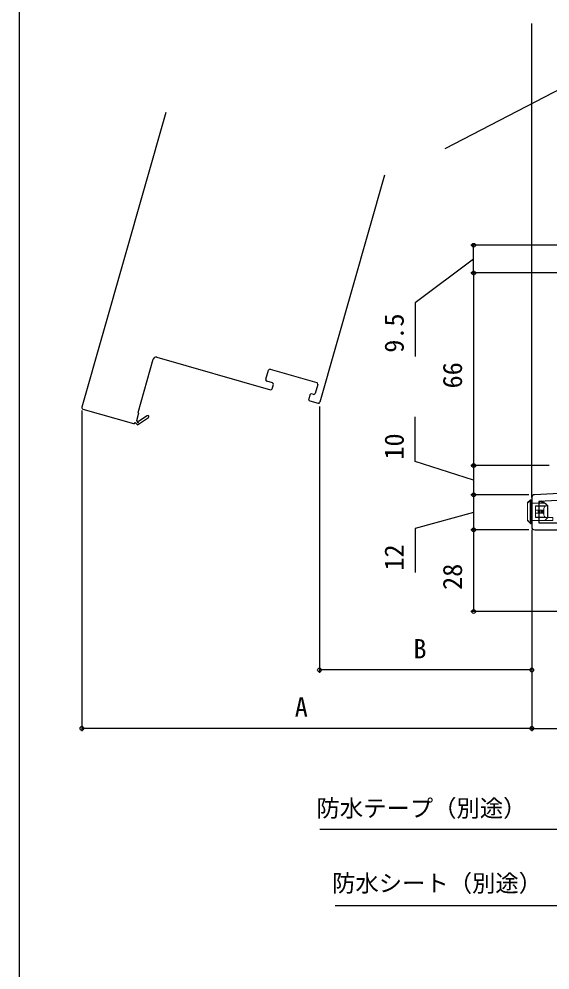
# Model space of a CAD drawing. Units: millimetres, scale not verified. Extents: x -525 to 525, y -783 to 778.
# Drawn here: x -525 to -342.9, y -95.5 to 230.3 of the extents above; entities that cross this region are included whole.
import ezdxf
from ezdxf.enums import TextEntityAlignment as Align

# ---------------------------------------------------------------- set-up
doc = ezdxf.new("R2010")
doc.units = ezdxf.units.MM
doc.header["$LTSCALE"] = 4
for name, color, linetype in [('0-3_YKK_11', 7, 'Continuous'), ('0-4_YKK_12', 2, 'Continuous'), ('0-7_YKK_D', 6, 'Continuous'), ('0-8_YKK_ZWAK', 7, 'Continuous')]:
    doc.layers.add(name, color=color, linetype=linetype)
doc.layers.add('0-5_YKK_13', color=4, linetype='Continuous', lineweight=18)
doc.styles.add('ＭＳ ゴシック', font='')
doc.styles.get('ＭＳ ゴシック').set_extended_font_data('MS Gothic')

msp = doc.modelspace()

# ---------------------------------------------------------------- linework, layer by layer
at = {"layer": '0-3_YKK_11'}
msp.add_line((-349.198, 66.351), (-349.198, 56.3), dxfattribs=at)
for points in [[(-348.198, 55.3), (-287.598, 55.3), (-287.598, 27.3), (-284.198, 27.3), (-284.198, 29.2), (-284.698, 29.7), (-285.198, 30.2), (-285.198, 55.3), (-234.198, 55.3), (-234.198, 56.8), (-221.698, 56.8), (-221.698, 55.3), (-219.198, 55.3), (-219.198, 59.3), (-234.198, 59.3), (-234.198, 111.3), (-235.998, 111.3), (-235.998, 109.3), (-260.698, 109.3), (-260.698, 106)], [(-314.482, 84.126), (-313.49, 78.5), (-318.298, 78.5), (-318.298, 83.856), (-317.755, 84.724), (-318.075, 85.3), (-320.698, 85.3), (-320.698, 68.794), (-348.25, 67.35)]]:
    msp.add_lwpolyline(points, dxfattribs=at)
msp.add_lwpolyline([(-320.698, 66.39), (-346.798, 65.022), (-346.798, 57.7), (-320.698, 57.7)], close=True, dxfattribs=at)
for centre, start, end in [((-348.198, 66.351), 93.00003, 180), ((-348.198, 56.3), 180.00001, 269.99999)]:
    msp.add_arc(centre, 1, start, end, dxfattribs=at)
at = {"layer": '0-4_YKK_12'}
for p, q in [((-349.198, 66.351), (-349.198, 228.8)), ((-378.917, 185.898), (-315.451, 218.936)), ((-474.672, 198.224), (-503.423, 97.29)), ((-399.656, 176.855), (-421.833, 99.003)), ((-477.751, 114.412), (-438.8, 103.317)), ((-440.383, 106.887), (-439.506, 109.964)), ((-438.888, 110.308), (-422.923, 105.76)), ((-438.115, 105.721), (-440.039, 106.269)), ((-438.182, 103.661), (-437.771, 105.103)), ((-422.579, 105.143), (-423.456, 102.065)), ((-425.269, 101.542), (-425.68, 100.099)), ((-424.074, 101.721), (-424.651, 101.886)), ((-425.336, 99.481), (-422.45, 98.659)), ((-503.08, 96.672), (-485.768, 91.741)), ((-481.061, 94.413), (-484.029, 92.43))]:
    msp.add_line(p, q, dxfattribs=at)
for points in [[(-484.411, 92.471), (-484.656, 92.725), (-483.903, 95.369), (-484.192, 95.451), (-478.986, 113.724)], [(-485.15, 92.085), (-484.347, 91.256), (-480.617, 93.748)]]:
    msp.add_lwpolyline(points, dxfattribs=at)
for centre, radius, start, end in [((-478.025, 113.45), 1, 74.1, 164.1), ((-439.025, 109.827), 0.5, 74.1, 164.1), ((-439.902, 106.75), 0.5, 164.1, 254.1), ((-438.252, 105.24), 0.5, 344.1, 74.1), ((-423.06, 105.28), 0.5, 344.1, 74.1), ((-438.663, 103.797), 0.5, 254.1, 344.1), ((-424.788, 101.405), 0.5, 74.1, 164.1), ((-423.937, 102.202), 0.5, 254.1, 344.1), ((-425.199, 99.962), 0.5, 164.1, 254.1), ((-422.314, 99.14), 0.5, 254.1, 344.1), ((-502.943, 97.153), 0.5, 164.1, 254.1), ((-480.839, 94.08), 0.4, 303.74297, 123.74297), ((-485.631, 92.222), 0.5, 254.1, 344.1), ((-484.237, 92.292), 0.25, 134.1, 33.74297)]:
    msp.add_arc(centre, radius, start, end, dxfattribs=at)
at = {"layer": '0-5_YKK_13'}
for p, q in [((-349.871, 65.296), (-350.692, 64.476)), ((-349.573, 65.6), (-349.577, 65.595)), ((-350.698, 58.576), (-350.698, 64.476)), ((-350.692, 64.476), (-350.698, 64.476)), ((-350.692, 64.476), (-350.692, 58.625)), ((-349.452, 64.6), (-349.746, 64.6)), ((-349.198, 64.6), (-349.198, 58.4)), ((-344.698, 64.4), (-349.198, 64.4)), ((-347.898, 63.5), (-344.461, 63.5)), ((-347.898, 63.396), (-347.898, 63.5)), ((-347.898, 63.396), (-347.898, 62)), ((-344.64, 63.396), (-347.898, 63.396)), ((-346.998, 62), (-347.898, 62)), ((-347.898, 62), (-347.898, 61)), ((-346.998, 62), (-346.998, 61)), ((-346.556, 62), (-346.998, 62)), ((-346.415, 62), (-346.415, 61)), ((-345.998, 62), (-346.415, 62)), ((-345.998, 62), (-345.998, 61)), ((-345.865, 62), (-345.998, 62)), ((-345.684, 62), (-345.684, 61)), ((-345.648, 62), (-345.456, 62)), ((-345.456, 62), (-345.456, 61)), ((-345.225, 62), (-345.456, 62)), ((-345.225, 62), (-345.225, 61)), ((-345.086, 62.396), (-345.086, 60.604)), ((-343.698, 63.5), (-344.698, 64.4)), ((-343.762, 63.5), (-344.461, 63.5)), ((-343.762, 59.5), (-343.762, 63.5)), ((-343.762, 63.5), (-343.698, 63.5)), ((-343.698, 63.5), (-343.698, 59.5)), ((-347.898, 61), (-347.898, 59.604)), ((-347.898, 59.604), (-344.64, 59.604)), ((-346.415, 61), (-346.556, 61)), ((-345.998, 61), (-346.415, 61)), ((-345.865, 61), (-345.998, 61)), ((-345.684, 61), (-345.865, 61)), ((-345.648, 61), (-345.684, 61)), ((-345.456, 61), (-345.648, 61)), ((-345.225, 61), (-345.456, 61)), ((-344.698, 58.5), (-343.698, 59.5)), ((-343.762, 59.5), (-344.461, 59.5)), ((-343.698, 59.5), (-343.762, 59.5)), ((-350.692, 58.625), (-349.829, 57.761)), ((-349.685, 57.488), (-349.747, 57.549)), ((-349.534, 57.488), (-349.473, 57.4)), ((-344.698, 58.5), (-349.198, 58.5)), ((-341.998, 58.5), (-344.698, 58.5))]:
    msp.add_line(p, q, dxfattribs=at)
for points in [[(-350.61, 64.688), (-349.789, 65.509), (-349.785, 65.512)], [(-349.573, 65.6), (-349.198, 65.6), (-349.198, 64.6), (-349.452, 64.6)], [(-345.998, 64.775), (-345.998, 65.3), (-344.198, 64.1)], [(-349.452, 64.6), (-349.452, 58.4), (-349.746, 58.4), (-349.746, 64.6)], [(-346.598, 64.4), (-346.598, 65), (-344.998, 64.4)], [(-346.556, 61), (-346.556, 62), (-346.415, 62)], [(-345.865, 61), (-345.865, 62), (-345.684, 62)], [(-345.648, 61), (-345.648, 62), (-345.684, 62)], [(-345.225, 62), (-345.146, 62.195), (-345.086, 62.396)], [(-344.483, 64.207), (-344.198, 64.1), (-344.198, 63.95)], [(-346.556, 61), (-346.998, 61), (-347.898, 61)], [(-344.461, 59.5), (-347.898, 59.5), (-347.898, 59.604)], [(-345.086, 60.604), (-345.145, 60.803), (-345.225, 61)], [(-341.998, 58.5), (-341.998, 59.5), (-343.698, 59.5)], [(-349.747, 57.549), (-350.698, 58.5), (-350.698, 58.576)], [(-349.452, 58.4), (-349.198, 58.4), (-349.198, 57.4), (-349.473, 57.4)]]:
    msp.add_lwpolyline(points, dxfattribs=at)
for centre, radius, start, end in [((-349.568, 65.291), 0.304, 91.7644, 179.04855), ((-349.588, 65.309), 0.284, 135.21566, 182.49633), ((-349.581, 65.3), 0.295, 89.30544, 134.94469), ((-349.573, 65.3), 0.3, 90, 135), ((-350.398, 64.476), 0.3, 135, 180), ((-350.408, 64.488), 0.284, 135.21566, 182.49633), ((-349.517, 57.801), 0.314, 187.32627, 266.78077), ((-349.545, 57.749), 0.284, 177.50367, 224.78434), ((-349.581, 57.723), 0.24, 226.38814, 281.18869), ((-349.473, 57.7), 0.3, 225, 270)]:
    msp.add_arc(centre, radius, start, end, dxfattribs=at)
for centre, major_axis, ratio, start_param, end_param in [((-349.886, 64.6), (0, 0.7), 0.2, 4.712389, 6.1791526), ((-349.592, 64.6), (0, 1), 0.14, 4.712389, 6.1791526), ((-342.908, 61.5), (0, 2.9), 0.789474, 0.8581397, 1.2566748), ((-344.461, 63.2), (0, 0.3), 0.789474, 6.2831853, 7.141325), ((-342.908, 61.5), (0, 2.9), 0.789474, 1.8849178, 2.283453), ((-344.461, 59.8), (0, 0.3), 0.789474, 2.283453, 3.1415927), ((-350.398, 58.625), (0.286, 0.119), 0.756388, 2.640578, 2.8379736), ((-349.886, 58.4), (0, 0.7), 0.2, 3.5625567, 4.712389), ((-349.592, 58.4), (0, 1), 0.14, 3.5625567, 4.712389)]:
    msp.add_ellipse(centre, major_axis=major_axis, ratio=ratio, start_param=start_param, end_param=end_param, dxfattribs=at)
at = {"layer": '0-7_YKK_D'}
for p, q in [((-238.198, 152.8), (-370.119, 152.8)), ((-369.119, 143.299), (-369.119, 152.8)), ((-338.479, 143.299), (-370.119, 143.299)), ((-338.479, 143.299), (-370.119, 143.299)), ((-369.119, 143.299), (-369.119, 77.3)), ((-503.443, 96.153), (-503.443, -13.7)), ((-421.97, 97.522), (-421.97, 6.3)), ((-343.198, 77.3), (-370.119, 77.3)), ((-343.198, 77.3), (-370.119, 77.3)), ((-369.119, 77.3), (-369.119, 67.3)), ((-350.198, 67.3), (-370.119, 67.3)), ((-350.198, 67.3), (-370.119, 67.3)), ((-369.119, 67.3), (-369.119, 55.3)), ((-350.198, 55.3), (-370.119, 55.3)), ((-350.198, 55.3), (-370.119, 55.3)), ((-369.119, 55.3), (-369.119, 27.3)), ((-349.198, 55.3), (-349.198, -13.7)), ((-349.198, 55.3), (-349.198, 6.3)), ((-349.198, 54.3), (-349.198, -13.7)), ((-288.598, 27.3), (-370.119, 27.3)), ((-349.198, 7.3), (-421.97, 7.3)), ((-349.198, -12.7), (-503.443, -12.7)), ((-349.198, -12.7), (-284.198, -12.7))]:
    msp.add_line(p, q, dxfattribs=at)
for points in [[(-369.119, 148.05), (-389.119, 133.055), (-389.119, 114.685)], [(-369.119, 72.3), (-389.119, 78.745), (-389.119, 93.995)], [(-369.119, 61.3), (-389.119, 55.779), (-389.119, 40.733)], [(-285.198, -1.41), (-287.001, -3.213), (-331.133, -47.346), (-333.69, -47.346), (-421.917, -47.346)], [(-283.198, -30.007), (-285.001, -31.811), (-326.688, -73.498), (-416.571, -73.498)]]:
    msp.add_lwpolyline(points, dxfattribs=at)
for centre in [(-369.119, 152.8), (-369.119, 143.299), (-369.119, 143.299), (-369.119, 77.3), (-369.119, 77.3), (-369.119, 67.3), (-369.119, 67.3), (-369.119, 55.3), (-369.119, 55.3), (-369.119, 27.3), (-421.97, 7.3), (-349.198, 7.3), (-503.443, -12.7), (-349.198, -12.7), (-349.198, -12.7)]:
    msp.add_circle(centre, 0.637, dxfattribs=at)
at = {"layer": '0-8_YKK_ZWAK'}
msp.add_line((-525, 747.3), (-525, -782.7), dxfattribs=at)

# ---------------------------------------------------------------- texts
at = {"layer": '0-7_YKK_D', "style": 'ＭＳ ゴシック'}
for s, p in [('9.5', (-391.119, 115.969)), ('66', (-371.119, 103.754)), ('10', (-391.119, 79.365)), ('12', (-391.119, 41.353)), ('28', (-371.119, 34.729))]:
    msp.add_text(s, height=6.598, rotation=90, dxfattribs=at).set_placement(p, align=Align.BOTTOM_LEFT)
for s, height, p in [('B', 6.598, (-389.777, 9.3)), ('A', 6.598, (-430.462, -10.7)), ('防水テープ（別途）', 5.865, (-423.008, -44.755)), ('防水シート（別途）', 5.865, (-417.662, -70.433))]:
    msp.add_text(s, height=height, dxfattribs=at).set_placement(p, align=Align.BOTTOM_LEFT)

doc.saveas('drawing.dxf')
